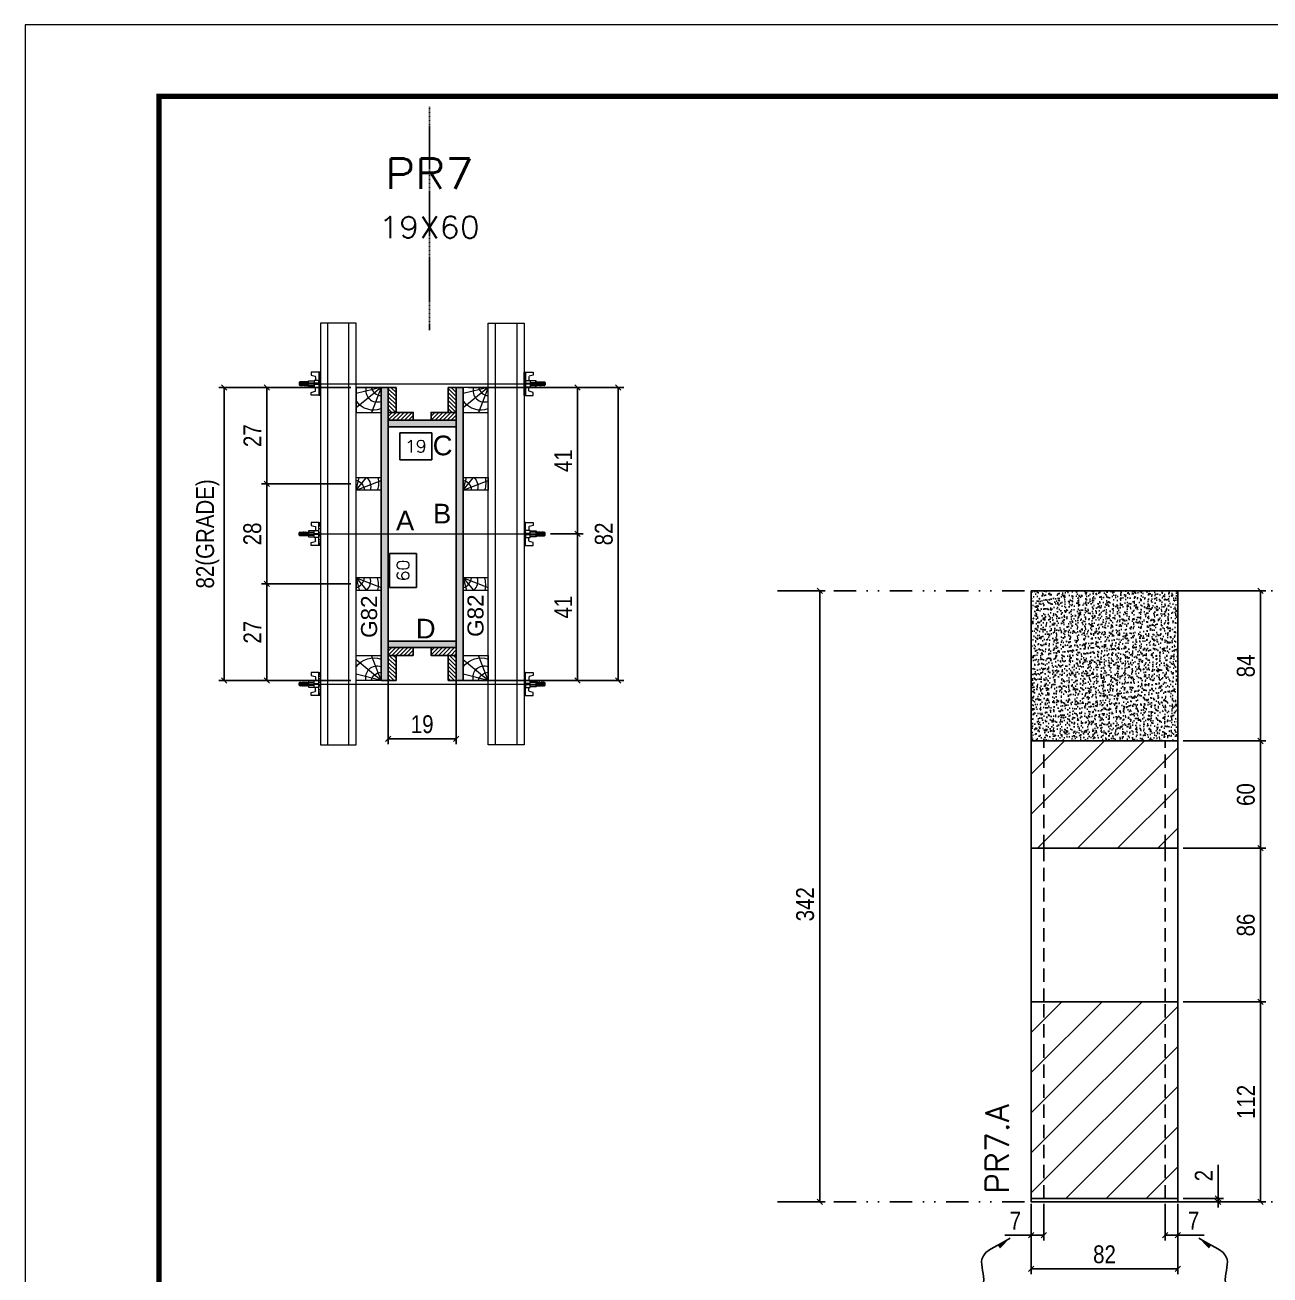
# Model space of a CAD drawing. Extents: x 2102 to 8383, y -13264 to 2718.
# Drawn here: x 6857 to 7554, y -8319 to -7620 of the extents above; entities that cross this region are included whole.
import ezdxf
from ezdxf.enums import TextEntityAlignment as Align

# ---------------------------------------------------------------- set-up
doc = ezdxf.new("R2010")
doc.units = 0
for name, pattern in [('DASHED', [0.75, 0.5, -0.25]), ('DIVIDE2', [0.625, 0.25, -0.125, 0, -0.125, 0, -0.125]), ('HIDDEN', [0.375, 0.25, -0.125])]:
    doc.linetypes.add(name, pattern=pattern)
for name, color, linetype in [('CHAPA', 1, 'Continuous'), ('COTA', 241, 'Continuous'), ('cotas', 4, 'Continuous'), ('MEIO_PONT', 93, 'Continuous'), ('Nível', 160, 'Continuous'), ('Painéis', 200, 'Continuous'), ('SARRAFO', 251, 'Continuous'), ('Sarrafo de Pressão', 42, 'HIDDEN'), ('Texto de Titulo', 7, 'Continuous'), ('Texto Qtd Sarr', 242, 'Continuous'), ('TEXTO_GERAL', 7, 'Continuous')]:
    doc.layers.add(name, color=color, linetype=linetype)
for name, color, linetype, lineweight in [('Folhas', 255, 'Continuous', 9), ('Hachura', 251, 'Continuous', 9), ('Madeira', 126, 'Continuous', 18), ('Perfil Metálico', 224, 'Continuous', 18), ('SARRAFO DE PRESSAO', 251, 'DASHED', 9), ('Texto Seção', 7, 'Continuous', 15)]:
    doc.layers.add(name, color=color, linetype=linetype, lineweight=lineweight)
doc.styles.add('ARIAL', font='arial.ttf')
doc.styles.add('COTA TECNICA', font='techl___.ttf', dxfattribs={"height": 10})
doc.styles.add('COTA TECNICA 2X', font='techl___.ttf', dxfattribs={"height": 10})
doc.styles.add('COTA TECNICA-50', font='techl___.ttf', dxfattribs={"height": 10})
doc.styles.add('REGUA-120', font='ROMANS.shx', dxfattribs={"height": 15})
doc.styles.add('ROMANS', font='romans.shx')
doc.styles.add('SANSSERIF', font='sas_____.pfb')
doc.styles.get("Standard").update_dxf_attribs({"font": 'arial.ttf'})
doc.dimstyles.new('COTA PAINEL-50', dxfattribs={"dimtxt": 10, "dimasz": 3, "dimexe": 3, "dimexo": 3, "dimgap": 3, "dimtad": 1, "dimdec": 1, "dimzin": 12, "dimdsep": 46, "dimtxsty": 'COTA TECNICA-50', "dimblk1": 'OBLIQUE', "dimblk2": 'OBLIQUE', "dimsah": 1, "dimcen": 0.9, "dimclrd": 4, "dimclre": 4, "dimclrt": 240, "dimadec": 1, "dimazin": 3, "dimtfac": 1, "dimtdec": 1, "dimtmove": 0, "dimatfit": 3, "dimfxl": 1, "dimtolj": 1, "dimtzin": 12, "dimarcsym": 0})
doc.dimstyles.new('PAINEL', dxfattribs={"dimtxt": 10, "dimasz": 3, "dimexe": 3, "dimexo": 3, "dimgap": 3, "dimtad": 1, "dimdec": 1, "dimzin": 12, "dimdsep": 46, "dimtxsty": 'COTA TECNICA', "dimblk1": 'OBLIQUE', "dimblk2": 'OBLIQUE', "dimsah": 1, "dimcen": 0.9, "dimclrd": 4, "dimclre": 4, "dimclrt": 240, "dimadec": 1, "dimazin": 3, "dimtfac": 1, "dimtdec": 1, "dimtmove": 0, "dimatfit": 3, "dimfxl": 1, "dimtolj": 1, "dimtzin": 12, "dimarcsym": 0})
doc.dimstyles.new('SECAO PILAR', dxfattribs={"dimtxt": 10, "dimasz": 3, "dimexe": 3, "dimexo": 3, "dimgap": 3, "dimtad": 1, "dimdec": 1, "dimlfac": 0.5, "dimzin": 12, "dimdsep": 46, "dimtxsty": 'COTA TECNICA 2X', "dimblk1": 'OBLIQUE', "dimblk2": 'OBLIQUE', "dimsah": 1, "dimcen": 0.9, "dimclrd": 256, "dimclre": 256, "dimclrt": 256, "dimadec": 1, "dimazin": 3, "dimtfac": 1, "dimtdec": 1, "dimtmove": 0, "dimatfit": 3, "dimfxl": 1, "dimtolj": 1, "dimtzin": 12, "dimarcsym": 0})
doc.dimstyles.new('SECÇÃO 2', dxfattribs={"dimtxt": 7, "dimasz": 6, "dimexe": 0.18, "dimexo": 2, "dimgap": -4, "dimtad": 3, "dimdec": 1, "dimlfac": 0.5, "dimzin": 12, "dimdsep": 46, "dimtxsty": 'ROMANS', "dimblk": 'ARCHTICK', "dimcen": 0.09, "dimse1": 1, "dimse2": 1, "dimsd1": 1, "dimsd2": 1, "dimclrd": 180, "dimclre": 5, "dimclrt": 1, "dimadec": 0, "dimazin": 3, "dimtfac": 1, "dimtdec": 1, "dimtofl": 0, "dimtmove": 0, "dimatfit": 3, "dimldrblk": 'ARCHTICK', "dimfxl": 1, "dimtolj": 1, "dimtzin": 0, "dimarcsym": 0})
doc.dimstyles.get("Standard").update_dxf_attribs({"dimtxt": 0.18, "dimasz": 0.18, "dimexe": 0.18, "dimexo": 0.0625, "dimgap": 0.09, "dimtad": 0, "dimtih": 1, "dimtoh": 1, "dimdec": 4, "dimzin": 0, "dimdsep": 46, "dimtxsty": 'Standard', "dimcen": 0.09, "dimadec": 0, "dimazin": 0, "dimtfac": 1, "dimtdec": 4, "dimtofl": 0, "dimtmove": 0, "dimatfit": 3, "dimfxl": 1, "dimtolj": 1, "dimtzin": 0, "dimarcsym": 0})
pattern_1 = [(135, (-15830.8286, 1516.5566), (-1.12253202, -1.12253202), [])]
pattern_2 = [(135, (-15830.8286, 1301.5566), (-1.12253202, -1.12253202), [])]

# ---------------------------------------------------------------- blocks, each defined once
blk = doc.blocks.new('9999999999')
at = {"layer": 'Folhas'}
blk.add_lwpolyline([(98138.98, 34190.21), (99623.98, 34190.21), (99623.98, 35240.21), (98138.98, 35240.21)], close=True, dxfattribs=at)
at = {"layer": 'Folhas', "color": 30, "const_width": 3}
blk.add_lwpolyline([(98213.98, 34230.21), (99583.98, 34230.21), (99583.98, 35200.21), (98213.98, 35200.21)], close=True, dxfattribs=at)
blk = doc.blocks.new('*D755')
at = {"layer": 'COTA', "color": 180, "lineweight": -2, "transparency": 16777216}
for p, q in [((7076.35, -7915.39), (7061.35, -7915.39)), ((7061.35, -7915.39), (7061.35, -7934.39)), ((7076.35, -7934.39), (7076.35, -7915.39)), ((7061.35, -7934.39), (7076.35, -7934.39))]:
    blk.add_line(p, q, dxfattribs=at)
at = {"layer": 'Defpoints', "color": 0, "transparency": 16777216}
for p in [(7060.58, -7844.4), (7060.58, -7964.4), (7080.35, -7964.4)]:
    blk.add_point(p, dxfattribs=at)
at = {"layer": 'COTA', "color": 1, "transparency": 16777216, "insert": (7068.85, -7924.89), "char_height": 7, "attachment_point": 5, "rotation": 90, "style": 'ROMANS'}
blk.add_mtext('\\A1;60', dxfattribs=at)
blk = doc.blocks.new('_ArchTick')
at = {"color": 0, "linetype": 'ByBlock', "const_width": 0.15}
blk.add_lwpolyline([(-0.5, -0.5), (0.5, 0.5)], dxfattribs=at)
blk = doc.blocks.new('_Oblique')
at = {"color": 0, "linetype": 'ByBlock', "lineweight": -2}
blk.add_line((-0.5, -0.5), (0.5, 0.5), dxfattribs=at)
blk = doc.blocks.new('*D756')
at = {"layer": 'COTA', "lineweight": -2, "transparency": 16777216}
for p, q in [((7105.58, -7822.4), (7192.35, -7822.4)), ((7189.35, -7822.4), (7189.35, -7986.4)), ((7105.58, -7986.4), (7192.35, -7986.4))]:
    blk.add_line(p, q, dxfattribs=at)
at = {"layer": 'Defpoints', "color": 0, "transparency": 16777216}
for p in [(7102.58, -7822.4), (7102.58, -7986.4), (7189.35, -7986.4)]:
    blk.add_point(p, dxfattribs=at)
at = {"layer": 'COTA', "lineweight": -2, "transparency": 16777216, "xscale": 3, "yscale": 3, "zscale": 3}
for p, rotation in [((7189.35, -7822.4), 90), ((7189.35, -7986.4), 270)]:
    blk.add_blockref('_Oblique', p, dxfattribs=dict(at, rotation=rotation))
at = {"layer": 'COTA', "transparency": 16777216, "insert": (7181.26, -7904.4), "char_height": 10, "attachment_point": 5, "rotation": 90, "style": 'COTA TECNICA 2X'}
blk.add_mtext('\\A1;82', dxfattribs=at)
blk = doc.blocks.new('*D757')
at = {"layer": 'COTA', "lineweight": -2, "transparency": 16777216}
for p, q in [((7139.58, -7822.4), (7169.59, -7822.4)), ((7166.59, -7822.4), (7166.59, -7904.4)), ((7151.38, -7904.4), (7169.59, -7904.4))]:
    blk.add_line(p, q, dxfattribs=at)
at = {"layer": 'Defpoints', "color": 0, "transparency": 16777216}
for p in [(7136.58, -7822.4), (7148.38, -7904.4), (7166.59, -7904.4)]:
    blk.add_point(p, dxfattribs=at)
at = {"layer": 'COTA', "lineweight": -2, "transparency": 16777216, "xscale": 3, "yscale": 3, "zscale": 3}
for p, rotation in [((7166.59, -7822.4), 90), ((7166.59, -7904.4), 270)]:
    blk.add_blockref('_Oblique', p, dxfattribs=dict(at, rotation=rotation))
at = {"layer": 'COTA', "transparency": 16777216, "insert": (7158.51, -7863.4), "char_height": 10, "attachment_point": 5, "rotation": 90, "style": 'COTA TECNICA 2X'}
blk.add_mtext('\\A1;41', dxfattribs=at)
blk = doc.blocks.new('*D758')
at = {"layer": 'COTA', "lineweight": -2, "transparency": 16777216}
for p, q in [((7151.38, -7904.4), (7169.59, -7904.4)), ((7166.59, -7986.4), (7166.59, -7904.4)), ((7139.58, -7986.4), (7169.59, -7986.4))]:
    blk.add_line(p, q, dxfattribs=at)
at = {"layer": 'Defpoints', "color": 0, "transparency": 16777216}
for p in [(7148.38, -7904.4), (7166.59, -7904.4), (7136.58, -7986.4)]:
    blk.add_point(p, dxfattribs=at)
at = {"layer": 'COTA', "lineweight": -2, "transparency": 16777216, "xscale": 3, "yscale": 3, "zscale": 3}
for p, rotation in [((7166.59, -7904.4), 90), ((7166.59, -7986.4), 270)]:
    blk.add_blockref('_Oblique', p, dxfattribs=dict(at, rotation=rotation))
at = {"layer": 'COTA', "transparency": 16777216, "insert": (7158.51, -7945.4), "char_height": 10, "attachment_point": 5, "rotation": 90, "style": 'COTA TECNICA 2X'}
blk.add_mtext('\\A1;41', dxfattribs=at)
blk = doc.blocks.new('*D759')
at = {"layer": 'COTA', "color": 180, "lineweight": -2, "transparency": 16777216}
for p, q in [((7085.02, -7847.85), (7067.02, -7847.85)), ((7067.02, -7847.85), (7067.02, -7862.85)), ((7085.02, -7862.85), (7085.02, -7847.85)), ((7067.02, -7862.85), (7085.02, -7862.85))]:
    blk.add_line(p, q, dxfattribs=at)
at = {"layer": 'Defpoints', "color": 0, "transparency": 16777216}
for p in [(7060.58, -7844.4), (7098.58, -7844.4), (7098.58, -7866.85)]:
    blk.add_point(p, dxfattribs=at)
at = {"layer": 'COTA', "color": 1, "transparency": 16777216, "insert": (7076.02, -7855.35), "char_height": 7, "attachment_point": 5, "style": 'ROMANS'}
blk.add_mtext('\\A1;19', dxfattribs=at)
blk = doc.blocks.new('titulo1')
at = {"layer": 'Defpoints', "color": 252, "linetype": 'HIDDEN', "ltscale": 2}
blk.add_line((0, 0), (0, 125), dxfattribs=at)
at = {"layer": 'Defpoints', "style": 'ROMANS', "oblique": 15}
blk.add_attdef('FOLHA', text='', height=10, dxfattribs=at).set_placement((0, 15.58), align=Align.MIDDLE_CENTER)
at = {"layer": 'Texto Qtd Sarr', "color": 3, "style": 'ROMANS', "oblique": 15}
for tag, height, p in [('TITULO', 17, (0, 71.45)), ('SEÇÃO', 12, (0, 41.55))]:
    blk.add_attdef(tag, text='', height=height, dxfattribs=at).set_placement(p, align=Align.MIDDLE_CENTER)
blk = doc.blocks.new('PONTALETE')
at = {"layer": 'Madeira'}
for q in [(2.71, 7), (7, 5.76), (7, 1.74)]:
    blk.add_line((0, 0), q, dxfattribs=at)
blk.add_lwpolyline([(0, 0), (7, 0), (7, 7), (0, 7)], close=True, dxfattribs=at)
for centre, radius, start, end in [((2.04, 0.06), 6.23, 37.2818, 109.0913), ((1.09, 0.9), 3.19, 343.603, 109.9847), ((-0.21, -0.78), 3.09, 14.6322, 86.0383)]:
    blk.add_arc(centre, radius, start, end, dxfattribs=at)
blk = doc.blocks.new('*D760')
at = {"layer": 'COTA', "lineweight": -2, "transparency": 16777216}
for p, q in [((7039.58, -7822.4), (6965.8, -7822.4)), ((6968.8, -7822.4), (6968.8, -7986.4)), ((7039.58, -7986.4), (6965.8, -7986.4))]:
    blk.add_line(p, q, dxfattribs=at)
at = {"layer": 'Defpoints', "color": 0, "transparency": 16777216}
for p in [(7042.58, -7822.4), (6968.8, -7986.4), (7042.58, -7986.4)]:
    blk.add_point(p, dxfattribs=at)
at = {"layer": 'COTA', "lineweight": -2, "transparency": 16777216, "xscale": 3, "yscale": 3, "zscale": 3}
for p, rotation in [((6968.8, -7822.4), 90), ((6968.8, -7986.4), 270)]:
    blk.add_blockref('_Oblique', p, dxfattribs=dict(at, rotation=rotation))
at = {"layer": 'COTA', "transparency": 16777216, "insert": (6959.58, -7904.4), "char_height": 10, "attachment_point": 5, "rotation": 90, "style": 'COTA TECNICA 2X'}
blk.add_mtext('\\A1;82(GRADE)', dxfattribs=at)
blk = doc.blocks.new('MEIO PONTALETE')
at = {"layer": 'Madeira'}
for q in [(2.71, 7), (3.5, 2.88), (3.5, 0.87)]:
    blk.add_line((0, 0), q, dxfattribs=at)
blk.add_lwpolyline([(0, 0), (3.5, 0), (3.5, 7), (0, 7)], close=True, dxfattribs=at)
for centre, radius, start, end in [((2.04, 0.06), 6.23, 76.4499, 109.0913), ((1.09, 0.9), 3.19, 40.9063, 109.9847), ((-0.21, -0.78), 3.09, 14.6322, 86.0383)]:
    blk.add_arc(centre, radius, start, end, dxfattribs=at)
blk = doc.blocks.new('*D761')
at = {"layer": 'COTA', "lineweight": -2, "transparency": 16777216}
for p, q in [((7039.58, -7932.4), (6989.64, -7932.4)), ((6992.64, -7932.4), (6992.64, -7986.4)), ((7039.58, -7986.4), (6989.64, -7986.4))]:
    blk.add_line(p, q, dxfattribs=at)
at = {"layer": 'Defpoints', "color": 0, "transparency": 16777216}
for p in [(7042.58, -7932.4), (6992.64, -7986.4), (7042.58, -7986.4)]:
    blk.add_point(p, dxfattribs=at)
at = {"layer": 'COTA', "lineweight": -2, "transparency": 16777216, "xscale": 3, "yscale": 3, "zscale": 3}
for p, rotation in [((6992.64, -7932.4), 90), ((6992.64, -7986.4), 270)]:
    blk.add_blockref('_Oblique', p, dxfattribs=dict(at, rotation=rotation))
at = {"layer": 'COTA', "transparency": 16777216, "insert": (6984.57, -7959.4), "char_height": 10, "attachment_point": 5, "rotation": 90, "style": 'COTA TECNICA 2X'}
blk.add_mtext('\\A1;27', dxfattribs=at)
blk = doc.blocks.new('C')
at = {"layer": 'Hachura', "color": 0}
for p, q in [((0, 3.22), (0, -3.22)), ((0.45, 3.22), (0, 3.22)), ((0.46, 3.16), (0, 3.16)), ((0.46, 3.05), (0, 3.05)), ((0.46, 2.88), (0, 2.88)), ((0, 2.75), (0, -1.16)), ((0.46, 2.65), (0, 2.65)), ((0.46, 2.23), (0, 2.23)), ((0.46, 1.51), (0, 1.51)), ((0.39, 0.49), (0.17, 0.49)), ((0.45, -3.23), (0.45, 3.22)), ((0.45, 3.22), (2.58, 3.22)), ((1.74, 0.97), (0.45, 0.97)), ((1.45, 0.1), (0.45, 0.1)), ((1.35, 1.94), (1.35, 0.96)), ((2.58, 2.39), (1.47, 2.09)), ((1.74, -0.97), (1.74, 0.97)), ((1.74, 0.97), (1.74, 0.84)), ((1.74, 0.97), (1.74, 0.84)), ((1.74, 0.84), (3.35, 0.84)), ((3.35, 0.45), (1.74, 0.45)), ((2.58, 3.22), (2.58, 2.39)), ((3.32, 0.84), (3.32, -0.84)), ((3.35, 0.84), (3.35, -0.84)), ((3.68, 0.45), (3.35, 0.45)), ((3.84, -0.52), (3.35, 0.45)), ((3.35, 0.06), (3.67, -0.57)), ((3.68, 0.45), (4.16, -0.52)), ((3.72, 0.5), (4.25, -0.57)), ((4.37, -0.55), (3.83, 0.53)), ((4.15, 0.45), (3.93, 0.45)), ((4.42, -0.52), (3.93, 0.45)), ((4.15, 0.45), (4.26, 0.45)), ((4.26, 0.45), (4.74, -0.52)), ((4.3, 0.5), (4.83, -0.57)), ((4.95, -0.55), (4.41, 0.53)), ((4.51, 0.45), (4.84, 0.45)), ((5, -0.52), (4.51, 0.45)), ((4.84, 0.45), (5.32, -0.52)), ((4.88, 0.5), (5.41, -0.57)), ((5.53, -0.55), (4.99, 0.53)), ((5.58, -0.52), (5.09, 0.45)), ((5.42, 0.45), (5.09, 0.45)), ((5.58, -0.52), (5.09, 0.45)), ((5.42, 0.45), (5.74, -0.19)), ((5.46, 0.5), (5.74, -0.07)), ((5.74, 0.19), (5.57, 0.53)), ((5.74, 0.32), (5.68, 0.45)), ((5.68, 0.45), (5.74, 0.45)), ((5.74, 0.45), (5.9, 0.29)), ((5.74, 0.45), (5.74, -0.52)), ((5.9, -0.36), (5.9, 0.29)), ((0.45, 0), (0, 0)), ((0.46, -1.52), (0, -1.52)), ((0.46, -2.23), (0, -2.23)), ((0.46, -2.65), (0, -2.65)), ((0.46, -2.88), (0, -2.88)), ((0.46, -3.05), (0, -3.05)), ((0.46, -3.16), (0, -3.16)), ((0, -3.22), (2.57, -3.22)), ((0.08, -0.48), (0.29, -0.48)), ((0.29, -0.48), (0.4, -0.48)), ((0.45, 0), (0.45, -0.97)), ((0.45, -0.16), (1.45, -0.16)), ((0.45, -0.65), (0.45, -0.32)), ((0.45, -3.23), (0.45, -0.65)), ((0.45, -0.97), (1.74, -0.97)), ((1.35, -1.94), (1.35, -0.97)), ((2.58, -2.39), (1.47, -2.1)), ((3.35, -0.32), (1.74, -0.32)), ((3.35, -0.84), (1.74, -0.84)), ((2.58, -3.23), (2.58, -2.39)), ((3.35, -0.07), (3.58, -0.52)), ((3.35, -0.52), (3.58, -0.52)), ((3.84, -0.52), (4.16, -0.52)), ((4.42, -0.52), (4.74, -0.52)), ((4.63, -0.52), (4.74, -0.52)), ((5, -0.52), (5.32, -0.52)), ((5.58, -0.52), (5.74, -0.52)), ((5.74, -0.52), (5.9, -0.36)), ((5.74, -0.52), (5.74, -0.52))]:
    blk.add_line(p, q, dxfattribs=at)
for centre, radius, start, end in [((1.52, 1.94), 0.161, 104.7436, 180), ((1.44, -0.03), 0.129, 272.695, 87.305), ((3.81, 0.39), 0.143, 25.5688, 154.4312), ((4.39, 0.39), 0.143, 25.5688, 154.4312), ((4.97, 0.39), 0.143, 25.5688, 154.4312), ((5.55, 0.39), 0.143, 25.5688, 154.4312), ((0.17, -0.37), 0.174, 221.744, 317.8592), ((1.52, -1.94), 0.161, 180, 255.2564), ((3.71, -0.4), 0.174, 222.1408, 318.256), ((4.29, -0.4), 0.174, 222.1408, 318.256), ((4.87, -0.4), 0.174, 222.1408, 318.256), ((5.45, -0.4), 0.174, 222.1408, 318.256), ((5.61, -0.4), 0.174, 317.8592, 318.256)]:
    blk.add_arc(centre, radius, start, end, dxfattribs=at)
blk = doc.blocks.new('*D762')
at = {"layer": 'COTA', "lineweight": -2, "transparency": 16777216}
for p, q in [((7039.58, -7822.4), (6989.64, -7822.4)), ((6992.64, -7822.4), (6992.64, -7876.4)), ((7039.58, -7876.4), (6989.64, -7876.4))]:
    blk.add_line(p, q, dxfattribs=at)
at = {"layer": 'Defpoints', "color": 0, "transparency": 16777216}
for p in [(7042.58, -7822.4), (6992.64, -7876.4), (7042.58, -7876.4)]:
    blk.add_point(p, dxfattribs=at)
at = {"layer": 'COTA', "lineweight": -2, "transparency": 16777216, "xscale": 3, "yscale": 3, "zscale": 3}
for p, rotation in [((6992.64, -7822.4), 90), ((6992.64, -7876.4), 270)]:
    blk.add_blockref('_Oblique', p, dxfattribs=dict(at, rotation=rotation))
at = {"layer": 'COTA', "transparency": 16777216, "insert": (6984.57, -7849.4), "char_height": 10, "attachment_point": 5, "rotation": 90, "style": 'COTA TECNICA 2X'}
blk.add_mtext('\\A1;27', dxfattribs=at)
blk = doc.blocks.new('*D763')
at = {"layer": 'COTA', "lineweight": -2, "transparency": 16777216}
for p, q in [((7039.58, -7876.4), (6989.64, -7876.4)), ((6992.64, -7876.4), (6992.64, -7932.4)), ((7039.58, -7932.4), (6989.64, -7932.4))]:
    blk.add_line(p, q, dxfattribs=at)
at = {"layer": 'Defpoints', "color": 0, "transparency": 16777216}
for p in [(7042.58, -7876.4), (6992.64, -7932.4), (7042.58, -7932.4)]:
    blk.add_point(p, dxfattribs=at)
at = {"layer": 'COTA', "lineweight": -2, "transparency": 16777216, "xscale": 3, "yscale": 3, "zscale": 3}
for p, rotation in [((6992.64, -7876.4), 90), ((6992.64, -7932.4), 270)]:
    blk.add_blockref('_Oblique', p, dxfattribs=dict(at, rotation=rotation))
at = {"layer": 'COTA', "transparency": 16777216, "insert": (6984.55, -7904.4), "char_height": 10, "attachment_point": 5, "rotation": 90, "style": 'COTA TECNICA 2X'}
blk.add_mtext('\\A1;28', dxfattribs=at)
blk = doc.blocks.new('*D1395')
at = {"layer": 'COTA', "lineweight": -2, "transparency": 16777216}
for p, q in [((7060.58, -7971), (7060.58, -8022.03)), ((7098.58, -7971), (7098.58, -8022.03)), ((7060.58, -8019.03), (7098.58, -8019.03))]:
    blk.add_line(p, q, dxfattribs=at)
at = {"layer": 'Defpoints', "color": 0, "transparency": 16777216}
for p in [(7060.58, -7968), (7098.58, -7968), (7098.58, -8019.03)]:
    blk.add_point(p, dxfattribs=at)
at = {"layer": 'COTA', "lineweight": -2, "transparency": 16777216, "xscale": 3, "yscale": 3, "zscale": 3, "rotation": 180}
blk.add_blockref('_Oblique', (7060.58, -8019.03), dxfattribs=at)
at = {"layer": 'COTA', "lineweight": -2, "transparency": 16777216, "xscale": 3, "yscale": 3, "zscale": 3}
blk.add_blockref('_Oblique', (7098.58, -8019.03), dxfattribs=at)
at = {"layer": 'COTA', "transparency": 16777216, "insert": (7079.58, -8010.95), "char_height": 10, "attachment_point": 5, "style": 'COTA TECNICA 2X'}
blk.add_mtext('\\A1;19', dxfattribs=at)
blk = doc.blocks.new('*D1396')
at = {"layer": 'cotas', "color": 4, "linetype": 'ByBlock', "lineweight": -2, "transparency": 16777216}
for p, q in [((7281.44, -7936.29), (7305.16, -7936.29)), ((7302.16, -7936.29), (7302.16, -8278.29)), ((7281.44, -8278.29), (7305.16, -8278.29))]:
    blk.add_line(p, q, dxfattribs=at)
at = {"layer": 'Defpoints', "color": 0, "linetype": 'ByBlock', "transparency": 16777216}
for p in [(7278.44, -7936.29), (7278.44, -8278.29), (7302.16, -8278.29)]:
    blk.add_point(p, dxfattribs=at)
at = {"layer": 'cotas', "color": 4, "linetype": 'ByBlock', "lineweight": -2, "transparency": 16777216, "xscale": 3, "yscale": 3, "zscale": 3}
for p, rotation in [((7302.16, -7936.29), 90), ((7302.16, -8278.29), 270)]:
    blk.add_blockref('_Oblique', p, dxfattribs=dict(at, rotation=rotation))
at = {"layer": 'cotas', "color": 240, "linetype": 'ByBlock', "transparency": 16777216, "insert": (7293.94, -8111.67), "char_height": 10, "attachment_point": 5, "rotation": 90, "style": 'COTA TECNICA'}
blk.add_mtext('\\A1;342', dxfattribs=at)
blk = doc.blocks.new('*D728')
at = {"layer": 'COTA', "color": 4, "lineweight": -2, "transparency": 16777216}
for p, q in [((7420.45, -8279.29), (7420.45, -8318.74)), ((7502.45, -8279.29), (7502.45, -8318.74)), ((7420.45, -8315.74), (7502.45, -8315.74))]:
    blk.add_line(p, q, dxfattribs=at)
at = {"layer": 'Defpoints', "color": 0, "transparency": 16777216}
for p in [(7420.45, -8276.29), (7502.45, -8276.29), (7502.45, -8315.74)]:
    blk.add_point(p, dxfattribs=at)
at = {"layer": 'COTA', "color": 4, "lineweight": -2, "transparency": 16777216, "xscale": 3, "yscale": 3, "zscale": 3, "rotation": 180}
blk.add_blockref('_Oblique', (7420.45, -8315.74), dxfattribs=at)
at = {"layer": 'COTA', "color": 4, "lineweight": -2, "transparency": 16777216, "xscale": 3, "yscale": 3, "zscale": 3}
blk.add_blockref('_Oblique', (7502.45, -8315.74), dxfattribs=at)
at = {"layer": 'COTA', "color": 240, "transparency": 16777216, "insert": (7461.45, -8307.65), "char_height": 10, "attachment_point": 5, "style": 'COTA TECNICA'}
blk.add_mtext('\\A1;82', dxfattribs=at)
blk = doc.blocks.new('*D729')
at = {"layer": 'COTA', "color": 4, "lineweight": -2, "transparency": 16777216}
for p, q in [((7420.45, -8281.29), (7420.45, -8299.8)), ((7427.45, -8279.29), (7427.45, -8299.8)), ((7420.45, -8296.8), (7405.72, -8296.8)), ((7427.45, -8296.8), (7420.45, -8296.8))]:
    blk.add_line(p, q, dxfattribs=at)
at = {"layer": 'Defpoints', "color": 0, "transparency": 16777216}
for p in [(7420.45, -8278.29), (7427.45, -8276.29), (7420.45, -8296.8)]:
    blk.add_point(p, dxfattribs=at)
at = {"layer": 'COTA', "color": 4, "lineweight": -2, "transparency": 16777216, "xscale": 3, "yscale": 3, "zscale": 3, "rotation": 180}
blk.add_blockref('_Oblique', (7420.45, -8296.8), dxfattribs=at)
at = {"layer": 'COTA', "color": 4, "lineweight": -2, "transparency": 16777216, "xscale": 3, "yscale": 3, "zscale": 3}
blk.add_blockref('_Oblique', (7427.45, -8296.8), dxfattribs=at)
at = {"layer": 'COTA', "color": 240, "transparency": 16777216, "insert": (7411.59, -8288.73), "char_height": 10, "attachment_point": 5, "style": 'COTA TECNICA-50'}
blk.add_mtext('\\A1;7', dxfattribs=at)
blk = doc.blocks.new('*D730')
at = {"layer": 'COTA', "color": 4, "lineweight": -2, "transparency": 16777216}
for p, q in [((7495.45, -8279.29), (7495.45, -8299.8)), ((7502.45, -8281.29), (7502.45, -8299.8)), ((7495.45, -8296.8), (7502.45, -8296.8)), ((7502.45, -8296.8), (7517.18, -8296.8))]:
    blk.add_line(p, q, dxfattribs=at)
at = {"layer": 'Defpoints', "color": 0, "transparency": 16777216}
for p in [(7495.45, -8276.29), (7502.45, -8278.29), (7502.45, -8296.8)]:
    blk.add_point(p, dxfattribs=at)
at = {"layer": 'COTA', "color": 4, "lineweight": -2, "transparency": 16777216, "xscale": 3, "yscale": 3, "zscale": 3, "rotation": 180}
blk.add_blockref('_Oblique', (7495.45, -8296.8), dxfattribs=at)
at = {"layer": 'COTA', "color": 4, "lineweight": -2, "transparency": 16777216, "xscale": 3, "yscale": 3, "zscale": 3}
blk.add_blockref('_Oblique', (7502.45, -8296.8), dxfattribs=at)
at = {"layer": 'COTA', "color": 240, "transparency": 16777216, "insert": (7511.32, -8288.73), "char_height": 10, "attachment_point": 5, "style": 'COTA TECNICA-50'}
blk.add_mtext('\\A1;7', dxfattribs=at)
blk = doc.blocks.new('*D731')
at = {"layer": 'COTA', "color": 4, "lineweight": -2, "transparency": 16777216}
for p, q in [((7505.45, -8166.29), (7551.69, -8166.29)), ((7548.69, -8278.29), (7548.69, -8166.29)), ((7505.45, -8278.29), (7551.69, -8278.29))]:
    blk.add_line(p, q, dxfattribs=at)
at = {"layer": 'Defpoints', "color": 0, "transparency": 16777216}
for p in [(7502.45, -8166.29), (7548.69, -8166.29), (7502.45, -8278.29)]:
    blk.add_point(p, dxfattribs=at)
at = {"layer": 'COTA', "color": 4, "lineweight": -2, "transparency": 16777216, "xscale": 3, "yscale": 3, "zscale": 3}
for p, rotation in [((7548.69, -8166.29), 90), ((7548.69, -8278.29), 270)]:
    blk.add_blockref('_Oblique', p, dxfattribs=dict(at, rotation=rotation))
at = {"layer": 'COTA', "color": 240, "transparency": 16777216, "insert": (7540.63, -8222.29), "char_height": 10, "attachment_point": 5, "rotation": 90, "style": 'COTA TECNICA-50'}
blk.add_mtext('\\A1;112', dxfattribs=at)
blk = doc.blocks.new('*D732')
at = {"layer": 'COTA', "color": 4, "lineweight": -2, "transparency": 16777216}
for p, q in [((7524.98, -8276.29), (7524.98, -8257.49)), ((7505.45, -8276.29), (7527.98, -8276.29)), ((7505.45, -8278.29), (7527.98, -8278.29)), ((7524.98, -8278.29), (7524.98, -8276.29)), ((7524.98, -8278.29), (7524.98, -8281.29))]:
    blk.add_line(p, q, dxfattribs=at)
at = {"layer": 'Defpoints', "color": 0, "transparency": 16777216}
for p in [(7502.45, -8276.29), (7502.45, -8278.29), (7524.98, -8278.29)]:
    blk.add_point(p, dxfattribs=at)
at = {"layer": 'COTA', "color": 4, "lineweight": -2, "transparency": 16777216, "xscale": 3, "yscale": 3, "zscale": 3}
for p, rotation in [((7524.98, -8276.29), 270), ((7524.98, -8278.29), 90)]:
    blk.add_blockref('_Oblique', p, dxfattribs=dict(at, rotation=rotation))
at = {"layer": 'COTA', "color": 240, "transparency": 16777216, "insert": (7516.98, -8263.54), "char_height": 10, "attachment_point": 5, "rotation": 90, "style": 'COTA TECNICA-50'}
blk.add_mtext('\\A1;2', dxfattribs=at)
blk = doc.blocks.new('*D733')
at = {"layer": 'COTA', "color": 4, "linetype": 'ByBlock', "lineweight": -2, "transparency": 16777216}
for p, q in [((7505.45, -8020.29), (7551.69, -8020.29)), ((7548.69, -8020.29), (7548.69, -8080.29)), ((7505.45, -8080.29), (7551.69, -8080.29))]:
    blk.add_line(p, q, dxfattribs=at)
at = {"layer": 'Defpoints', "color": 0, "linetype": 'ByBlock', "transparency": 16777216}
for p in [(7502.45, -8020.29), (7502.45, -8080.29), (7548.69, -8080.29)]:
    blk.add_point(p, dxfattribs=at)
at = {"layer": 'COTA', "color": 4, "linetype": 'ByBlock', "lineweight": -2, "transparency": 16777216, "xscale": 3, "yscale": 3, "zscale": 3}
for p, rotation in [((7548.69, -8020.29), 90), ((7548.69, -8080.29), 270)]:
    blk.add_blockref('_Oblique', p, dxfattribs=dict(at, rotation=rotation))
at = {"layer": 'COTA', "color": 240, "linetype": 'ByBlock', "transparency": 16777216, "insert": (7540.59, -8050.29), "char_height": 10, "attachment_point": 5, "rotation": 90, "style": 'COTA TECNICA'}
blk.add_mtext('\\A1;60', dxfattribs=at)
blk = doc.blocks.new('*D1378')
at = {"layer": 'COTA', "color": 4, "linetype": 'ByBlock', "lineweight": -2, "transparency": 16777216}
for p, q in [((7505.45, -7936.29), (7551.69, -7936.29)), ((7548.69, -7936.29), (7548.69, -8020.29)), ((7505.45, -8020.29), (7551.69, -8020.29))]:
    blk.add_line(p, q, dxfattribs=at)
at = {"layer": 'Defpoints', "color": 0, "linetype": 'ByBlock', "transparency": 16777216}
for p in [(7502.45, -7936.29), (7502.45, -8020.29), (7548.69, -8020.29)]:
    blk.add_point(p, dxfattribs=at)
at = {"layer": 'COTA', "color": 4, "linetype": 'ByBlock', "lineweight": -2, "transparency": 16777216, "xscale": 3, "yscale": 3, "zscale": 3}
for p, rotation in [((7548.69, -7936.29), 90), ((7548.69, -8020.29), 270)]:
    blk.add_blockref('_Oblique', p, dxfattribs=dict(at, rotation=rotation))
at = {"layer": 'COTA', "color": 240, "linetype": 'ByBlock', "transparency": 16777216, "insert": (7540.6, -7978.29), "char_height": 10, "attachment_point": 5, "rotation": 90, "style": 'COTA TECNICA'}
blk.add_mtext('\\A1;84', dxfattribs=at)
blk = doc.blocks.new('*D262')
at = {"layer": 'COTA', "color": 4, "linetype": 'ByBlock', "lineweight": -2, "transparency": 16777216}
for p, q in [((7505.45, -8080.29), (7551.69, -8080.29)), ((7548.69, -8080.29), (7548.69, -8166.29)), ((7505.45, -8166.29), (7551.69, -8166.29))]:
    blk.add_line(p, q, dxfattribs=at)
at = {"layer": 'Defpoints', "color": 0, "linetype": 'ByBlock', "transparency": 16777216}
for p in [(7502.45, -8080.29), (7502.45, -8166.29), (7548.69, -8166.29)]:
    blk.add_point(p, dxfattribs=at)
at = {"layer": 'COTA', "color": 4, "linetype": 'ByBlock', "lineweight": -2, "transparency": 16777216, "xscale": 3, "yscale": 3, "zscale": 3}
for p, rotation in [((7548.69, -8080.29), 90), ((7548.69, -8166.29), 270)]:
    blk.add_blockref('_Oblique', p, dxfattribs=dict(at, rotation=rotation))
at = {"layer": 'COTA', "color": 240, "linetype": 'ByBlock', "transparency": 16777216, "insert": (7540.57, -8123.29), "char_height": 10, "attachment_point": 5, "rotation": 90, "style": 'COTA TECNICA'}
blk.add_mtext('\\A1;86', dxfattribs=at)

msp = doc.modelspace()

# ---------------------------------------------------------------- hatches: boundary and pattern name
at = {"layer": 'COTA', "linetype": 'ByBlock'}
h = msp.add_hatch(dxfattribs=at)
h.set_pattern_fill('AR-CONC', color=256, scale=0.03)
h.set_pattern_definition([(50, (-126945.716, -36003.328), (5.46554007, -0.47817257), [0.5715, -6.2865]), (355, (-126945.716, -36003.328), (-1.05730264, 5.73170536), [0.4572, -5.02921753]), (100.4514447, (-126945.2604, -36003.368), (4.40823741, 5.25353256), [0.48570026, -5.34270734]), (46.1842, (-126945.716, -36001.804), (8.13237123, -1.26126984), [0.85725, -9.42975]), (96.6355576, (-126945.038, -36001.909), (7.122124, 7.42278374), [0.7285507, -8.01406824]), (351.184151, (-126945.716, -36001.804), (7.122124, 7.42278374), [0.685799, -7.54379196]), (21, (-126944.954, -36002.185), (4.54843174, -3.06795595), [0.5715, -6.2865]), (326, (-126944.954, -36002.185), (1.85406085, 5.52563898), [0.4572, -5.0292]), (71.451445, (-126944.575, -36002.4406), (6.40249258, 2.45768307), [0.48570026, -5.34269813]), (37.5, (-126945.7158, -36003.328), (0.092658098, 2.536651166), [0, -4.96824, 0, -5.1054, 0, -5.04825]), (7.5, (-126945.7158, -36003.328), (2.004589875, 3.005417245), [0, -2.91084, 0, -4.85394, 0, -1.92405]), (327.5, (-126947.415, -36003.328), (4.067717855, -0.17186232), [0, -1.905, 0, -5.9436, 0, -7.8867]), (317.5, (-126948.177, -36003.328), (4.44387544, 0.76279473), [0, -2.4765, 0, -3.94716, 0, -5.6007])])
h.paths.add_polyline_path([(7502.45, -7936.29), (7420.45, -7936.29), (7420.45, -8020.29), (7502.45, -8020.29)])
at = {"layer": 'Hachura'}
h = msp.add_hatch(color=256, dxfattribs=at)
h.dxf.hatch_style = 1
h.paths.add_polyline_path([(7060.58, -7986.4), (7056.58, -7986.4), (7056.58, -7822.4), (7060.58, -7822.4)])
h = msp.add_hatch(color=256, dxfattribs=at)
h.dxf.hatch_style = 1
h.paths.add_polyline_path([(7060.58, -7986.4), (7056.58, -7986.4), (7056.58, -7822.4), (7060.58, -7822.4)])
h = msp.add_hatch(dxfattribs=at)
h.set_pattern_fill('ANSI31', color=256, scale=0.5, angle=90, style=0)
h.set_pattern_definition(pattern_2)
h.paths.add_polyline_path([(7060.58, -7836.4), (7064.98, -7836.4), (7064.98, -7822.4), (7060.58, -7822.4)])
h = msp.add_hatch(dxfattribs=at)
h.set_pattern_fill('ANSI31', color=256, scale=0.5, angle=90, style=0)
h.set_pattern_definition(pattern_2)
h.paths.add_polyline_path([(7098.58, -7836.4), (7094.18, -7836.4), (7094.18, -7822.4), (7098.58, -7822.4)])
h = msp.add_hatch(color=256, dxfattribs=at)
h.dxf.hatch_style = 1
h.paths.add_polyline_path([(7098.58, -7986.4), (7102.58, -7986.4), (7102.58, -7822.4), (7098.58, -7822.4)])
h = msp.add_hatch(color=256, dxfattribs=at)
h.dxf.hatch_style = 1
h.paths.add_polyline_path([(7098.58, -7986.4), (7102.58, -7986.4), (7102.58, -7822.4), (7098.58, -7822.4)])
h = msp.add_hatch(dxfattribs=at)
h.set_pattern_fill('ANSI31', color=256, scale=0.5, style=0)
h.set_pattern_definition([(45, (16234.5314, 15088.6129), (-1.12253202, 1.12253202), [])])
h.paths.add_polyline_path([(7074.58, -7840.8), (7074.58, -7836.4), (7060.58, -7836.4), (7060.58, -7840.8)])
h = msp.add_hatch(color=256, dxfattribs=at)
h.dxf.hatch_style = 1
h.paths.add_polyline_path([(7060.58, -7840.8), (7060.58, -7844.4), (7098.58, -7844.4), (7098.58, -7840.8)])
h = msp.add_hatch(color=256, dxfattribs=at)
h.dxf.hatch_style = 1
h.paths.add_polyline_path([(7060.58, -7840.8), (7060.58, -7844.4), (7098.58, -7844.4), (7098.58, -7840.8)])
h = msp.add_hatch(dxfattribs=at)
h.set_pattern_fill('ANSI31', color=256, scale=0.5, style=0)
h.set_pattern_definition([(45, (16222.5314, 15088.6129), (-1.12253202, 1.12253202), [])])
h.paths.add_polyline_path([(7084.58, -7840.8), (7084.58, -7836.4), (7098.58, -7836.4), (7098.58, -7840.8)])
h = msp.add_hatch(color=256, dxfattribs=at)
h.dxf.hatch_style = 1
h.paths.add_polyline_path([(7060.58, -7964.4), (7060.58, -7968), (7098.58, -7968), (7098.58, -7964.4)])
h = msp.add_hatch(color=256, dxfattribs=at)
h.dxf.hatch_style = 1
h.paths.add_polyline_path([(7060.58, -7964.4), (7060.58, -7968), (7098.58, -7968), (7098.58, -7964.4)])
h = msp.add_hatch(dxfattribs=at)
h.set_pattern_fill('ANSI31', color=256, scale=0.5, style=0)
h.set_pattern_definition([(45, (16234.5314, 15134.6129), (-1.12253202, 1.12253202), [])])
h.paths.add_polyline_path([(7074.58, -7968), (7074.58, -7972.4), (7060.58, -7972.4), (7060.58, -7968)])
h = msp.add_hatch(dxfattribs=at)
h.set_pattern_fill('ANSI31', color=256, scale=0.5, style=0)
h.set_pattern_definition([(45, (16222.5314, 15134.6129), (-1.12253202, 1.12253202), [])])
h.paths.add_polyline_path([(7084.58, -7968), (7084.58, -7972.4), (7098.58, -7972.4), (7098.58, -7968)])
h = msp.add_hatch(dxfattribs=at)
h.set_pattern_fill('ANSI31', color=256, scale=0.5, angle=90, style=0)
h.set_pattern_definition(pattern_1)
h.paths.add_polyline_path([(7060.58, -7972.4), (7064.98, -7972.4), (7064.98, -7986.4), (7060.58, -7986.4)])
h = msp.add_hatch(dxfattribs=at)
h.set_pattern_fill('ANSI31', color=256, scale=0.5, angle=90, style=0)
h.set_pattern_definition(pattern_1)
h.paths.add_polyline_path([(7098.58, -7972.4), (7094.18, -7972.4), (7094.18, -7986.4), (7098.58, -7986.4)])
at = {"layer": 'Hachura', "linetype": 'ByBlock'}
h = msp.add_hatch(dxfattribs=at)
h.set_pattern_fill('ANSI31', color=256, scale=5)
h.set_pattern_definition([(45, (-122163.716, -31409.027), (-11.2253202, 11.2253202), [])])
h.paths.add_polyline_path([(7420.45, -8020.29), (7420.45, -8080.29), (7502.45, -8080.29), (7502.45, -8020.29)])
h = msp.add_hatch(dxfattribs=at)
h.set_pattern_fill('ANSI31', color=256, scale=5)
h.set_pattern_definition([(45, (-122163.716, -31374.027), (-11.2253202, 11.2253202), [])])
h.paths.add_polyline_path([(7502.45, -8166.29), (7420.45, -8166.29), (7420.45, -8276.29), (7502.45, -8276.29)])

# ---------------------------------------------------------------- linework, layer by layer
at = {"layer": 'CHAPA'}
for points in [[(7060.58, -7986.4), (7056.58, -7986.4), (7056.58, -7822.4), (7060.58, -7822.4)], [(7060.58, -7986.4), (7056.58, -7986.4), (7056.58, -7822.4), (7060.58, -7822.4)], [(7098.58, -7986.4), (7102.58, -7986.4), (7102.58, -7822.4), (7098.58, -7822.4)], [(7098.58, -7986.4), (7102.58, -7986.4), (7102.58, -7822.4), (7098.58, -7822.4)], [(7060.58, -7840.8), (7060.58, -7844.4), (7098.58, -7844.4), (7098.58, -7840.8)], [(7060.58, -7840.8), (7060.58, -7844.4), (7098.58, -7844.4), (7098.58, -7840.8)], [(7060.58, -7964.4), (7060.58, -7968), (7098.58, -7968), (7098.58, -7964.4)], [(7060.58, -7964.4), (7060.58, -7968), (7098.58, -7968), (7098.58, -7964.4)]]:
    msp.add_lwpolyline(points, close=True, dxfattribs=at)
at = {"layer": 'COTA', "linetype": 'ByBlock'}
msp.add_lwpolyline([(7420.45, -8020.29), (7502.45, -8020.29), (7502.45, -7936.29), (7420.45, -7936.29)], close=True, dxfattribs=at)
at = {"layer": 'Hachura'}
for p, q in [((7011.78, -7820.39), (7143.58, -7820.39)), ((7011.78, -7904.4), (7143.58, -7904.4)), ((7011.78, -7988.4), (7143.58, -7988.4))]:
    msp.add_line(p, q, dxfattribs=at)
at = {"layer": 'Madeira'}
for points in [[(7056.58, -7986.4), (7042.58, -7986.4), (7042.58, -7822.4), (7056.58, -7822.4)], [(7102.58, -7986.4), (7116.58, -7986.4), (7116.58, -7822.4), (7102.58, -7822.4)]]:
    msp.add_lwpolyline(points, close=True, dxfattribs=at)
at = {"layer": 'Nível', "color": 4, "linetype": 'DIVIDE2', "ltscale": 50}
for p, q in [((7278.44, -7936.29), (8288.78, -7936.29)), ((7278.44, -8278.29), (8288.78, -8278.29))]:
    msp.add_line(p, q, dxfattribs=at)
at = {"layer": 'Painéis'}
for p, q in [((7502.45, -8020.29), (7420.45, -8020.29)), ((7420.45, -8020.29), (7420.45, -8166.29)), ((7502.45, -8166.29), (7502.45, -8020.29)), ((7502.45, -8080.29), (7420.45, -8080.29)), ((7420.45, -8166.29), (7502.45, -8166.29))]:
    msp.add_line(p, q, dxfattribs=at)
for points in [[(7098.58, -7844.4), (7060.58, -7844.4), (7060.58, -7964.4), (7098.58, -7964.4)], [(7420.45, -8276.29), (7502.45, -8276.29), (7502.45, -8166.29), (7420.45, -8166.29)], [(7420.45, -8276.29), (7502.45, -8276.29), (7502.45, -8278.29), (7420.45, -8278.29)]]:
    msp.add_lwpolyline(points, close=True, dxfattribs=at)
at = {"layer": 'Perfil Metálico'}
for points in [[(7022.58, -8022.4), (7042.58, -8022.4), (7042.58, -7786.4), (7022.58, -7786.4)], [(7038.58, -7786.4), (7026.58, -7786.4), (7026.58, -8022.4), (7038.58, -8022.4)], [(7136.58, -8022.4), (7116.58, -8022.4), (7116.58, -7786.4), (7136.58, -7786.4)], [(7120.58, -7786.4), (7132.58, -7786.4), (7132.58, -8022.4), (7120.58, -8022.4)]]:
    msp.add_lwpolyline(points, close=True, dxfattribs=at)
at = {"layer": 'SARRAFO'}
for points in [[(7064.98, -7822.4), (7064.98, -7836.4), (7060.58, -7836.4), (7060.58, -7822.4)], [(7094.18, -7822.4), (7094.18, -7836.4), (7098.58, -7836.4), (7098.58, -7822.4)], [(7060.58, -7836.4), (7074.58, -7836.4), (7074.58, -7840.8), (7060.58, -7840.8)], [(7098.58, -7836.4), (7084.58, -7836.4), (7084.58, -7840.8), (7098.58, -7840.8)], [(7060.58, -7972.4), (7074.58, -7972.4), (7074.58, -7968), (7060.58, -7968)], [(7098.58, -7972.4), (7084.58, -7972.4), (7084.58, -7968), (7098.58, -7968)], [(7064.98, -7986.4), (7064.98, -7972.4), (7060.58, -7972.4), (7060.58, -7986.4)], [(7094.18, -7986.4), (7094.18, -7972.4), (7098.58, -7972.4), (7098.58, -7986.4)]]:
    msp.add_lwpolyline(points, close=True, dxfattribs=at)
at = {"layer": 'Sarrafo de Pressão', "ltscale": 30}
for p, q in [((7427.45, -8080.29), (7427.45, -8020.29)), ((7495.45, -8080.29), (7495.45, -8020.29)), ((7427.45, -8166.29), (7427.45, -8080.29)), ((7495.45, -8166.29), (7495.45, -8080.29)), ((7427.45, -8276.29), (7427.45, -8166.29)), ((7495.45, -8276.29), (7495.45, -8166.29))]:
    msp.add_line(p, q, dxfattribs=at)

# ---------------------------------------------------------------- block references
at = {"layer": 'Hachura', "linetype": 'Continuous', "yscale": 2, "zscale": 2, "rotation": 180}
for p, xscale in [((7022.58, -7820.39), 2), ((7136.58, -7820.4), -2)]:
    msp.add_blockref('C', p, dxfattribs=dict(at, xscale=xscale))
at = {"layer": 'Hachura', "linetype": 'Continuous', "yscale": 2, "zscale": 2}
for p, xscale in [((7022.58, -7904.4), -2), ((7136.58, -7904.39), 2), ((7022.58, -7988.4), -2), ((7136.58, -7988.39), 2)]:
    msp.add_blockref('C', p, dxfattribs=dict(at, xscale=xscale))
at = {"layer": 'MEIO_PONT'}
for name, p, xscale, yscale, zscale, rotation in [('PONTALETE', (7056.58, -7822.4), 2, 2, 2, 180), ('PONTALETE', (7116.58, -7822.4), 2, 2, 2, 180), ('MEIO PONTALETE', (7042.58, -7879.9), -1.999999997962732, 1.999999997962732, 1.999999997962732, 270), ('MEIO PONTALETE', (7102.58, -7879.9), -1.999999997962732, 1.999999997962732, 1.999999997962732, 270), ('MEIO PONTALETE', (7042.58, -7928.9), 1.999999997962732, 1.999999997962732, 1.999999997962732, 270), ('MEIO PONTALETE', (7102.58, -7928.9), 1.999999997962732, 1.999999997962732, 1.999999997962732, 270)]:
    msp.add_blockref(name, p, dxfattribs=dict(at, xscale=xscale, yscale=yscale, zscale=zscale, rotation=rotation))
at = {"layer": 'MEIO_PONT', "xscale": -2, "yscale": 2, "zscale": 2}
for p in [(7056.58, -7986.4), (7116.58, -7986.4)]:
    msp.add_blockref('PONTALETE', p, dxfattribs=at)
at = {"layer": 'SARRAFO DE PRESSAO', "color": 6, "linetype": 'ByBlock'}
msp.add_blockref('9999999999', (-91281.69, -42859.78), dxfattribs=at)
at = {"layer": 'Texto Seção'}
ref = msp.add_blockref('titulo1', (7083.64, -7790.29), dxfattribs=at)
ref.add_attrib('TITULO', 'PR7', dxfattribs={"layer": 'Texto de Titulo', "color": 7, "height": 17, "style": 'ROMANS', "width": 1.1}).set_placement((7083.64, -7702.79), align=Align.MIDDLE_CENTER)
ref.add_attrib('SEÇÃO', '19X60', dxfattribs={"layer": 'Texto de Titulo', "color": 7, "height": 12, "style": 'ROMANS', "width": 1.1}).set_placement((7083.64, -7732.79), align=Align.MIDDLE_CENTER)

# ---------------------------------------------------------------- texts
at = {"layer": 'Texto Seção', "style": 'REGUA-120'}
msp.add_text('PR7.A', height=13, rotation=90, dxfattribs=at).set_placement((7407.83, -8273.78))
at = {"layer": 'TEXTO_GERAL', "style": 'ARIAL'}
for s, p in [('C', (7091, -7854.89)), ('B', (7090.75, -7893.03)), ('A', (7070.04, -7896.95)), ('D', (7081.54, -7957.4))]:
    msp.add_text(s, height=11, dxfattribs=at).set_placement(p, align=Align.MIDDLE_CENTER)
at = {"layer": 'TEXTO_GERAL', "color": 0, "linetype": 'Continuous', "style": 'SANSSERIF'}
for p in [(7049.85, -7962.59), (7109.41, -7962.04)]:
    msp.add_text('G82', height=9, rotation=90, dxfattribs=at).set_placement(p, align=Align.MIDDLE_LEFT)

# ---------------------------------------------------------------- dimensions: what is measured, and where the dimension line sits
at = {"layer": 'COTA'}
dim = msp.add_linear_dim(base=(6968.8, -7986.4), p1=(7042.58, -7822.4), p2=(7042.58, -7986.4), angle=270, text='<>(GRADE)', dimstyle='SECAO PILAR', dxfattribs=at)
dim.commit()
dim.dimension.update_dxf_attribs({"geometry": '*D760', "text_midpoint": (6959.58, -7904.4)})
for base, p1, p2, angle, dimstyle, picture, middle in [((6992.64, -7876.4), (7042.58, -7822.4), (7042.58, -7876.4), 270, 'SECAO PILAR', '*D762', (6984.57, -7849.4)), ((7189.35, -7986.4), (7102.58, -7822.4), (7102.58, -7986.4), 270, 'SECAO PILAR', '*D756', (7181.26, -7904.4)), ((7166.59, -7904.4), (7136.58, -7822.4), (7148.38, -7904.4), 270, 'SECAO PILAR', '*D757', (7158.51, -7863.4)), ((6992.64, -7932.4), (7042.58, -7876.4), (7042.58, -7932.4), 270, 'SECAO PILAR', '*D763', (6984.55, -7904.4)), ((7166.59, -7904.4), (7136.58, -7986.4), (7148.38, -7904.4), 90, 'SECAO PILAR', '*D758', (7158.51, -7945.4)), ((6992.64, -7986.4), (7042.58, -7932.4), (7042.58, -7986.4), 270, 'SECAO PILAR', '*D761', (6984.57, -7959.4)), ((7548.69, -8166.29), (7502.45, -8278.29), (7502.45, -8166.29), 90, 'COTA PAINEL-50', '*D731', (7540.63, -8222.29)), ((7420.45, -8296.8), (7427.45, -8276.29), (7420.45, -8278.29), 180, 'COTA PAINEL-50', '*D729', (7411.59, -8288.73))]:
    dim = msp.add_linear_dim(base=base, p1=p1, p2=p2, angle=angle, dimstyle=dimstyle, dxfattribs=at)
    dim.commit()
    dim.dimension.update_dxf_attribs({"geometry": picture, "text_midpoint": middle})
for base, p1, p2, angle, dimstyle, picture, middle in [((7080.35, -7964.4), (7060.58, -7844.4), (7060.58, -7964.4), 270, 'SECÇÃO 2', '*D755', (7080.35, -7924.89)), ((7524.98, -8278.29), (7502.45, -8276.29), (7502.45, -8278.29), 90, 'COTA PAINEL-50', '*D732', (7524.98, -8263.54))]:
    dim = msp.add_linear_dim(base=base, p1=p1, p2=p2, angle=angle, dimstyle=dimstyle, dxfattribs=at)
    dim.commit()
    dim.dimension.update_dxf_attribs({"geometry": picture, "text_midpoint": middle, "dimtype": 160})
dim = msp.add_linear_dim(base=(7098.58, -7866.85), p1=(7060.58, -7844.4), p2=(7098.58, -7844.4), dimstyle='SECÇÃO 2', dxfattribs=at)
dim.commit()
dim.dimension.update_dxf_attribs({"geometry": '*D759', "text_midpoint": (7076.02, -7866.85), "dimtype": 160})
at = {"layer": 'COTA', "linetype": 'ByBlock'}
for base, p1, p2, picture, middle in [((7548.69, -8020.29), (7502.45, -7936.29), (7502.45, -8020.29), '*D1378', (7540.6, -7978.29)), ((7548.69, -8080.29), (7502.45, -8020.29), (7502.45, -8080.29), '*D733', (7540.59, -8050.29)), ((7548.69, -8166.29), (7502.45, -8080.29), (7502.45, -8166.29), '*D262', (7540.57, -8123.29))]:
    dim = msp.add_linear_dim(base=base, p1=p1, p2=p2, angle=90, dimstyle='PAINEL', dxfattribs=at)
    dim.commit()
    dim.dimension.update_dxf_attribs({"geometry": picture, "text_midpoint": middle})
at = {"layer": 'COTA'}
for base, p1, p2, dimstyle, picture, middle in [((7098.58, -8019.03), (7060.58, -7968), (7098.58, -7968), 'SECAO PILAR', '*D1395', (7079.58, -8010.95)), ((7502.45, -8296.8), (7495.45, -8276.29), (7502.45, -8278.29), 'COTA PAINEL-50', '*D730', (7511.32, -8288.73))]:
    dim = msp.add_linear_dim(base=base, p1=p1, p2=p2, dimstyle=dimstyle, dxfattribs=at)
    dim.commit()
    dim.dimension.update_dxf_attribs({"geometry": picture, "text_midpoint": middle})
dim = msp.add_linear_dim(base=(7502.45, -8315.74), p1=(7420.45, -8276.29), p2=(7502.45, -8276.29), dimstyle='PAINEL', override={"dimarcsym": 2}, dxfattribs=at)
dim.commit()
dim.dimension.update_dxf_attribs({"geometry": '*D728', "text_midpoint": (7461.45, -8307.65)})
at = {"layer": 'cotas', "linetype": 'ByBlock'}
dim = msp.add_linear_dim(base=(7302.16, -8278.29), p1=(7278.44, -7936.29), p2=(7278.44, -8278.29), angle=90, dimstyle='PAINEL', dxfattribs=at)
dim.commit()
dim.dimension.update_dxf_attribs({"geometry": '*D1396', "text_midpoint": (7302.16, -8111.67), "dimtype": 160})

# ---------------------------------------------------------------- leaders
at = {"layer": 'COTA', "path_type": 1}
for points in [[(7408.62, -8298.47), (7392.84, -8310.31), (7393.76, -8323.31), (7388.21, -8333.09)], [(7514.28, -8298.47), (7530.07, -8310.31), (7529.14, -8323.31), (7534.69, -8333.09)]]:
    msp.add_leader(points, dimstyle='Standard', override={"dimasz": 8}, dxfattribs=at)

doc.saveas('drawing.dxf')
